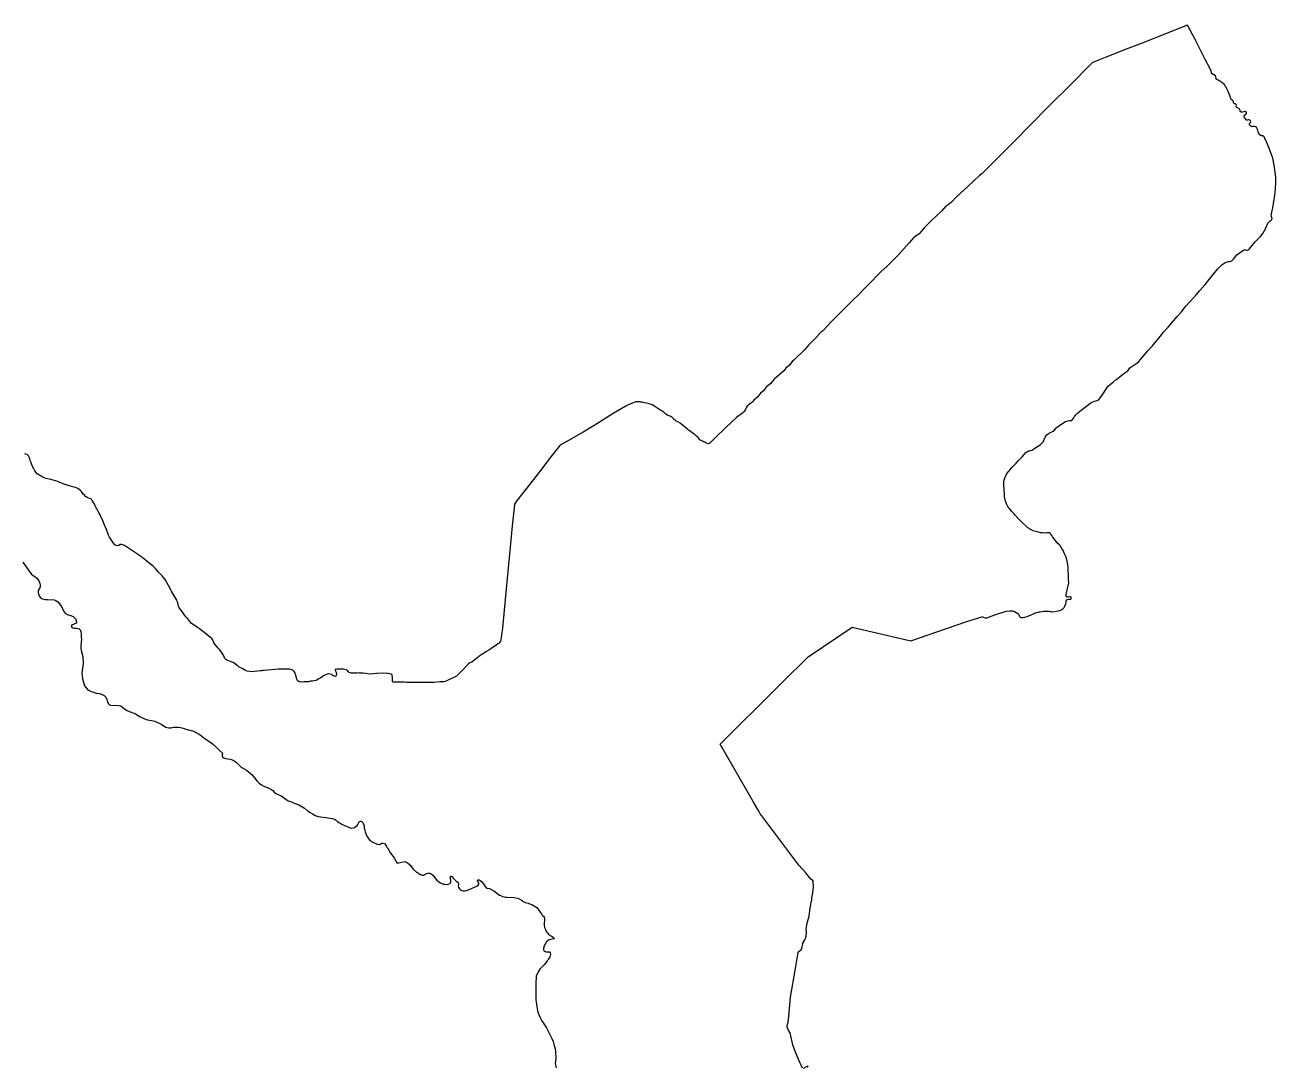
# Model space of a CAD drawing. Header units: inches. Extents: x 1341578 to 1502124, y 557203 to 748561.
# Drawn here: x 1472535 to 1475307, y 603398 to 605706 of the extents above; entities that cross this region are included whole.
import ezdxf

# ---------------------------------------------------------------- set-up
doc = ezdxf.new("R2010")
doc.units = ezdxf.units.IN
doc.header["$MEASUREMENT"] = 0
doc.layers.add('Zipcode', color=7, linetype='Continuous')

msp = doc.modelspace()

# ---------------------------------------------------------------- linework, layer by layer
at = {"layer": 'Zipcode'}
for points in [[(1474258, 603395.5), (1474254.8, 603402.3), (1474254.1, 603403.9), (1474252.1, 603408.1), (1474242.6, 603431), (1474237.2, 603445.2), (1474236.4, 603447.3), (1474230.8, 603473.8), (1474228, 603477.7), (1474225.3, 603482.8), (1474224.2, 603486.9), (1474224.2, 603490.4), (1474226.1, 603497.5), (1474227.4, 603510.9), (1474231.5, 603552.6), (1474231.6, 603553), (1474242.3, 603616.5), (1474248.2, 603651.9), (1474250.4, 603654.6), (1474254.7, 603658), (1474257.3, 603664.5), (1474257.8, 603667), (1474259, 603672.5), (1474263.5, 603679.9), (1474264.7, 603683), (1474265.4, 603686), (1474265.9, 603687.8), (1474266.8, 603696.6), (1474266.1, 603703.3), (1474266.3, 603705.3), (1474266.5, 603706.6), (1474267.5, 603714), (1474270.8, 603724.6), (1474272.3, 603729.5), (1474273.4, 603737.3), (1474274.5, 603744.5), (1474276.6, 603759), (1474278.3, 603768.8), (1474279, 603773), (1474280.2, 603780.5), (1474281.4, 603788.3), (1474282, 603799.6), (1474281.7, 603807.7), (1474281.3, 603809.6), (1474280.3, 603811.8), (1474276.1, 603814), (1474265, 603828.5), (1474249.7, 603845.2), (1474167.6, 603954.5), (1474164.4, 603959.1), (1474163.5, 603960.7), (1474159.1, 603968.4), (1474148.8, 603986.4), (1474075.4, 604113.4), (1474076.8, 604114.8), (1474199.6, 604236.6), (1474205.3, 604242.3), (1474213.6, 604250.5), (1474270.4, 604306.5), (1474368.3, 604372.3), (1474497.8, 604342.5), (1474620.1, 604384.1), (1474657.3, 604396.2), (1474658.1, 604394.7), (1474662, 604393), (1474663.5, 604393), (1474666.2, 604392.9), (1474683.9, 604399.6), (1474709, 604407.6), (1474717.2, 604408.7), (1474723.1, 604408.3), (1474726.5, 604408.1), (1474735.3, 604402.7), (1474736.4, 604401.4), (1474737.3, 604400.2), (1474739, 604396), (1474740.2, 604394.8), (1474742.1, 604394), (1474743.9, 604393.6), (1474746.8, 604394), (1474750.7, 604394.9), (1474755.9, 604396.2), (1474761, 604398.3), (1474771.2, 604402.8), (1474776.6, 604404.6), (1474781.2, 604405.9), (1474783.4, 604406.3), (1474785, 604406.7), (1474789, 604407.4), (1474792.4, 604407.9), (1474796.4, 604408), (1474796.9, 604408), (1474799.8, 604407.9), (1474803.5, 604407.6), (1474806.6, 604407.2), (1474809.2, 604406.8), (1474812.8, 604406.7), (1474820.6, 604407.6), (1474824.6, 604408.3), (1474828.5, 604409.7), (1474831.4, 604411.2), (1474835.3, 604413.8), (1474837.5, 604416.1), (1474839.1, 604419), (1474840.8, 604422.5), (1474841.4, 604424.7), (1474842, 604426.6), (1474842.6, 604430.5), (1474843.4, 604432.7), (1474845.2, 604434.1), (1474847.5, 604434.8), (1474849.9, 604434.7), (1474850.7, 604434.7), (1474852.9, 604434.6), (1474854.3, 604437.1), (1474854.2, 604437.8), (1474853.6, 604439), (1474852.4, 604439.4), (1474851.9, 604439.6), (1474849.4, 604439.6), (1474845.3, 604439), (1474843.8, 604439.1), (1474842.7, 604439.4), (1474842, 604440.1), (1474841.9, 604441.9), (1474842.2, 604445.2), (1474844.6, 604454.2), (1474846.9, 604464.2), (1474848, 604470.7), (1474847.8, 604478.4), (1474847.3, 604489.9), (1474846.7, 604497), (1474846.5, 604502.8), (1474846.5, 604506.3), (1474843.4, 604522.4), (1474841.3, 604528.7), (1474838.8, 604534.9), (1474835.3, 604542.2), (1474833, 604546.8), (1474831.4, 604550), (1474829.3, 604553), (1474826.9, 604555.3), (1474824.7, 604557.4), (1474818.1, 604565.2), (1474815.1, 604569.1), (1474812.3, 604572.9), (1474810.6, 604575.7), (1474808.4, 604578.6), (1474807.6, 604579.7), (1474806.6, 604580.8), (1474806.1, 604581), (1474805.1, 604581.3), (1474804.6, 604581.4), (1474803, 604581.5), (1474800.2, 604581.3), (1474795.5, 604580.6), (1474794.6, 604580.4), (1474789.9, 604581.1), (1474787.4, 604581.4), (1474785.7, 604581.6), (1474783.5, 604582.2), (1474775.6, 604584.4), (1474775.6, 604584.4), (1474768.8, 604585.6), (1474757.3, 604592.8), (1474742.1, 604607.3), (1474736, 604613.2), (1474730.2, 604619.5), (1474726.4, 604624), (1474723, 604627.4), (1474721.7, 604628.9), (1474715.8, 604635.9), (1474713.1, 604639.4), (1474711.4, 604642.5), (1474711, 604643.2), (1474710, 604646), (1474708.6, 604650.1), (1474707.4, 604654), (1474706.4, 604658.4), (1474705.7, 604662.8), (1474705.5, 604666.7), (1474704.2, 604688), (1474703.9, 604693.9), (1474704.7, 604698.7), (1474705.5, 604701.4), (1474706.9, 604704.9), (1474709.2, 604709.3), (1474709.8, 604710.3), (1474710.3, 604711.3), (1474712, 604714), (1474713.9, 604716.7), (1474716.6, 604719.6), (1474719.1, 604722.5), (1474722.9, 604726.6), (1474731.5, 604735.8), (1474736.7, 604741.4), (1474740.4, 604745.4), (1474744.8, 604749.8), (1474749.4, 604754.6), (1474753, 604759.2), (1474753.3, 604759.5), (1474754, 604760), (1474756.5, 604761.8), (1474759, 604762.8), (1474760.1, 604763.2), (1474761.1, 604763.4), (1474763.3, 604763.7), (1474766.6, 604764.9), (1474770.9, 604767.3), (1474778.8, 604772.9), (1474782.3, 604775.2), (1474786, 604778.1), (1474789.9, 604781.2), (1474791.8, 604784), (1474793.5, 604788.5), (1474795.5, 604793.3), (1474797.9, 604796.6), (1474800.4, 604799.4), (1474804.5, 604802.3), (1474809.3, 604804.7), (1474813.2, 604806.8), (1474816.2, 604808.9), (1474817.8, 604811.2), (1474819.6, 604813.6), (1474823.1, 604816), (1474836.9, 604825.9), (1474841.1, 604827.7), (1474846, 604829.2), (1474850.1, 604829.9), (1474854.5, 604830.5), (1474857.4, 604832.9), (1474858.9, 604836), (1474860.6, 604839.1), (1474864, 604843), (1474867.4, 604846.6), (1474872.2, 604850.9), (1474887.4, 604862.1), (1474891.8, 604865.7), (1474896.7, 604869.3), (1474901.4, 604871.9), (1474904.9, 604873.3), (1474908.5, 604873.9), (1474912.1, 604875.4), (1474915.3, 604877.8), (1474917.5, 604880.3), (1474920.3, 604884.2), (1474926.4, 604892.7), (1474931.8, 604901.5), (1474935.4, 604906.1), (1474940.7, 604910.4), (1474946.6, 604915.1), (1474953.2, 604921.1), (1474972.3, 604935.7), (1474978.6, 604940.4), (1474983.4, 604946.6), (1474990, 604951.1), (1474998.7, 604957.4), (1475003.2, 604961.3), (1475006.8, 604965.2), (1475009.6, 604968.9), (1475022.9, 604984.7), (1475033.4, 604995.4), (1475050.7, 605016.3), (1475058.3, 605026.1), (1475068.1, 605036.9), (1475088.2, 605060.5), (1475097.8, 605071.2), (1475106.1, 605082), (1475117.9, 605094.4), (1475130.1, 605108.7), (1475138.3, 605118.2), (1475150, 605131.6), (1475164.8, 605149.7), (1475177.7, 605165.2), (1475187.1, 605174.8), (1475194.8, 605180.5), (1475201.8, 605182.2), (1475205.2, 605182.5), (1475207.5, 605183), (1475209.3, 605184.3), (1475212.9, 605188), (1475220.3, 605197.1), (1475230.9, 605204.9), (1475233.8, 605206.9), (1475236.6, 605208.4), (1475239.9, 605208.3), (1475242.3, 605207.4), (1475243.9, 605207.4), (1475246.1, 605208), (1475248, 605210), (1475254.2, 605217.7), (1475261, 605225.9), (1475264.2, 605229), (1475273.2, 605237.8), (1475278, 605244.4), (1475283.8, 605254.9), (1475289.3, 605267.5), (1475291, 605269.7), (1475291.8, 605270.7), (1475294.6, 605272.7), (1475296.8, 605274.4), (1475298.1, 605275.8), (1475298.3, 605277.2), (1475298.4, 605277.8), (1475296.9, 605283.5), (1475298.3, 605291.8), (1475298.8, 605294.8), (1475299.9, 605301.4), (1475302.1, 605315.9), (1475304.8, 605328.7), (1475305.9, 605343.1), (1475306.8, 605358.4), (1475307.2, 605366.4), (1475306.8, 605369.4), (1475305.5, 605380.2), (1475303.4, 605396), (1475300.3, 605411.6), (1475293, 605431.1), (1475284.4, 605451.2), (1475284.3, 605451.2), (1475284.3, 605451.3), (1475280.7, 605458.4), (1475279.4, 605460), (1475278.5, 605460.5), (1475278.3, 605460.6), (1475276.5, 605460.5), (1475274.1, 605460.9), (1475271.1, 605463.4), (1475269.2, 605465.9), (1475267.6, 605469.5), (1475266.8, 605472.8), (1475266.7, 605473.2), (1475265.8, 605476.2), (1475263.7, 605479.1), (1475261.7, 605480.5), (1475259.3, 605481.7), (1475257.4, 605481.5), (1475256.1, 605481.4), (1475253.5, 605481.1), (1475249.6, 605483.5), (1475248.5, 605485.1), (1475248.4, 605487), (1475249.2, 605488.6), (1475249.5, 605489), (1475250.4, 605490.2), (1475251.5, 605492.2), (1475251, 605493.9), (1475249.6, 605495.4), (1475248.1, 605496.4), (1475246.4, 605496), (1475243.9, 605495.5), (1475242.7, 605495.8), (1475241.3, 605496.1), (1475239.9, 605498.4), (1475239.7, 605498.7), (1475237.5, 605501.8), (1475236.8, 605503.6), (1475236.7, 605505.3), (1475237.6, 605506.6), (1475240.1, 605508.6), (1475241.8, 605510.5), (1475241.9, 605512.9), (1475240.7, 605514.7), (1475239.9, 605515.1), (1475237.9, 605514.7), (1475235.6, 605514.2), (1475233.2, 605513.5), (1475230.6, 605513.4), (1475228.9, 605514.3), (1475227.7, 605516.2), (1475227.3, 605518.2), (1475227, 605519.7), (1475222.9, 605522), (1475221.9, 605522.7), (1475220.4, 605523.8), (1475219.3, 605524.8), (1475219.3, 605526.5), (1475219.6, 605528.4), (1475218.9, 605530.1), (1475217.4, 605531.4), (1475215.8, 605532.1), (1475214.5, 605532.4), (1475213.1, 605533.6), (1475213, 605535.9), (1475212, 605538.3), (1475208.2, 605541.7), (1475204.9, 605549.9), (1475200.5, 605560.2), (1475198.2, 605565.3), (1475196.5, 605569), (1475194.9, 605571.8), (1475194, 605573.2), (1475192.5, 605575.3), (1475190.4, 605576.9), (1475188.1, 605578.7), (1475185.3, 605580.6), (1475182.5, 605582.2), (1475178.9, 605583.9), (1475176.5, 605585.5), (1475174.4, 605588.1), (1475173.7, 605590.5), (1475174.1, 605592), (1475172.9, 605593.5), (1475166, 605598.4), (1475164.4, 605600.3), (1475163.4, 605602.8), (1475163.3, 605605.4), (1475162.2, 605607.7), (1475149.5, 605631.7), (1475127.8, 605673.9), (1475111.9, 605704.7), (1475111, 605706.3), (1475058.7, 605685), (1475016.8, 605668.5), (1474975.3, 605652.9), (1474929, 605634.5), (1474903.1, 605624.3), (1474901.4, 605623.4), (1474900, 605622.2), (1474849.3, 605571.3), (1474807.1, 605529.3), (1474760.5, 605482.1), (1474728.3, 605449.7), (1474687.4, 605408.6), (1474658.2, 605379.5), (1474654.4, 605375.8), (1474653.3, 605375.7), (1474652, 605375), (1474649.9, 605372.8), (1474624.4, 605348.6), (1474599.1, 605325.6), (1474588.2, 605314.2), (1474580.8, 605308), (1474575.4, 605304.8), (1474566.1, 605294.3), (1474544.1, 605273.1), (1474527.3, 605256.8), (1474516.3, 605243.9), (1474504.9, 605235.4), (1474494.6, 605223.7), (1474468.9, 605195.5), (1474445.6, 605172.2), (1474431.9, 605159.4), (1474402.1, 605129.4), (1474393.4, 605120.1), (1474382.8, 605109.5), (1474369, 605096), (1474352.7, 605079.9), (1474323, 605050.5), (1474313, 605039.4), (1474304.2, 605030), (1474302.7, 605028.7), (1474302.1, 605028.2), (1474298.1, 605025), (1474292.2, 605018.2), (1474291.2, 605017.2), (1474277.8, 605003.9), (1474271.7, 604998), (1474261.4, 604986.2), (1474255.6, 604980.4), (1474247.1, 604972), (1474243, 604968), (1474238.2, 604963.3), (1474235.3, 604960.6), (1474228.9, 604952.9), (1474225.2, 604949.9), (1474221.4, 604946.3), (1474216.3, 604940.5), (1474204.8, 604930.2), (1474196.1, 604922.8), (1474190.5, 604916.9), (1474187.5, 604912.2), (1474178.5, 604905), (1474176.8, 604903.2), (1474171.2, 604896.3), (1474165.2, 604890.6), (1474157.9, 604882.1), (1474150.1, 604875.6), (1474147.9, 604872.2), (1474147.6, 604871.8), (1474145.8, 604870.3), (1474140.7, 604866.2), (1474135.4, 604862), (1474133.8, 604860), (1474132.7, 604857.2), (1474131.5, 604854.4), (1474130.5, 604852.2), (1474128, 604849.2), (1474125.9, 604847.6), (1474111.9, 604837), (1474088.5, 604815.3), (1474063.1, 604790.4), (1474053.7, 604780.8), (1474053.6, 604780.7), (1474051.5, 604779.2), (1474048.9, 604778.9), (1474047, 604779.1), (1474045.6, 604779.8), (1474044.7, 604780.5), (1474044.5, 604780.6), (1474043.5, 604781.5), (1474042.2, 604782.1), (1474040.7, 604782.4), (1474040.1, 604782.5), (1474037.7, 604783.4), (1474030.6, 604787.5), (1474030.4, 604787.8), (1474028.8, 604789.7), (1474027.6, 604791.9), (1474025.7, 604793.7), (1474023.4, 604795.6), (1474020.6, 604798.1), (1474019.7, 604798.7), (1474019.3, 604799), (1474017.9, 604800.1), (1474006.5, 604808), (1474005.9, 604808.4), (1474003.9, 604810), (1473986.6, 604824.1), (1473981.9, 604827.1), (1473978.2, 604828.8), (1473975.8, 604830.8), (1473973.8, 604832.8), (1473971, 604835.6), (1473969.2, 604837), (1473964.5, 604839.5), (1473959.9, 604841.6), (1473957.7, 604842.5), (1473954.7, 604844.9), (1473953.6, 604845.8), (1473950.5, 604848.5), (1473947.3, 604850.7), (1473944, 604852.7), (1473939.4, 604855.7), (1473935.2, 604858), (1473931.1, 604861.1), (1473924.8, 604864.7), (1473916.3, 604868), (1473912, 604869), (1473907.7, 604869.5), (1473902.8, 604870.7), (1473899.6, 604871.2), (1473897.4, 604871.7), (1473890.1, 604871.5), (1473888.4, 604871.3), (1473886.1, 604870.8), (1473882.7, 604869.5), (1473882.5, 604869.4), (1473877.4, 604867.4), (1473872, 604864.6), (1473865.2, 604861.1), (1473838.1, 604845.5), (1473805.7, 604825.4), (1473771.8, 604804.7), (1473734.2, 604782.8), (1473721, 604775.5), (1473720, 604774.6), (1473717.3, 604771.1), (1473700.4, 604749.6), (1473675.4, 604716.6), (1473645.5, 604679.2), (1473625.8, 604653.6), (1473620.9, 604646.8), (1473620.1, 604645), (1473618.8, 604637), (1473614.7, 604597.1), (1473610.1, 604549.7), (1473605.2, 604495.5), (1473599, 604433.9), (1473592.9, 604370.4), (1473590.8, 604355.1), (1473589.5, 604345.3), (1473589.2, 604343.1), (1473588.8, 604341.4), (1473588.8, 604341.2), (1473587.6, 604339.3), (1473585.6, 604337.3), (1473582.8, 604335.2), (1473579.4, 604332.5), (1473569.6, 604325.9), (1473562.9, 604321.6), (1473557.7, 604318.6), (1473549.3, 604313.7), (1473543, 604308.7), (1473540.2, 604306.6), (1473540, 604306.5), (1473525, 604295.2), (1473521, 604293.1), (1473517.4, 604290.2), (1473504.6, 604277.1), (1473494.4, 604266.6), (1473491, 604264.1), (1473486.7, 604261.6), (1473477.4, 604257.5), (1473473.7, 604255.6), (1473468.6, 604253), (1473465.4, 604252), (1473465.4, 604252), (1473463.1, 604251.3), (1473454.6, 604251.2), (1473441, 604250), (1473399.8, 604250.1), (1473380.6, 604250.2), (1473380.6, 604250.2), (1473380.5, 604250.2), (1473375.2, 604250.3), (1473350.2, 604250.5), (1473349.8, 604250.7), (1473349.3, 604252.2), (1473349.1, 604260.8), (1473349, 604265.5), (1473348.5, 604267.2), (1473348.1, 604267.9), (1473346.4, 604268.6), (1473339.2, 604269.7), (1473337.4, 604270), (1473327, 604270.8), (1473314.8, 604269.6), (1473298.6, 604268.7), (1473290.2, 604269.9), (1473284, 604270.6), (1473278.5, 604270.8), (1473276.1, 604270.9), (1473273.8, 604271), (1473270.2, 604270.8), (1473268.8, 604270.8), (1473264.9, 604270.6), (1473262.3, 604270.6), (1473261.5, 604270.6), (1473258.4, 604270.6), (1473256.2, 604271), (1473255.3, 604271.3), (1473253.3, 604272.2), (1473251.4, 604273.9), (1473249.4, 604276.1), (1473248.4, 604277.3), (1473247.6, 604278.3), (1473240.9, 604279.4), (1473240.9, 604279.4), (1473240.3, 604279.5), (1473232.7, 604279.5), (1473229.4, 604279.2), (1473226.4, 604279.1), (1473224.1, 604279), (1473222.6, 604278.4), (1473222.4, 604278.1), (1473222.5, 604277.5), (1473222.5, 604277.4), (1473223.9, 604274.4), (1473224.8, 604272.2), (1473225.6, 604270.1), (1473225.5, 604267.8), (1473224.9, 604265.9), (1473223.8, 604263.9), (1473221.8, 604263.2), (1473219.3, 604263.6), (1473217.1, 604265.1), (1473215, 604267.3), (1473211.5, 604268.5), (1473207.7, 604268.8), (1473204.8, 604268.1), (1473200.8, 604266.7), (1473196.6, 604264.7), (1473193.4, 604262.6), (1473190.5, 604259.9), (1473185.9, 604258), (1473180.6, 604254.6), (1473176, 604253.5), (1473172.2, 604253), (1473167.9, 604252.5), (1473163, 604251.6), (1473153.3, 604251.3), (1473149, 604250.9), (1473145.1, 604251), (1473142.4, 604251.5), (1473140.2, 604252.6), (1473138.3, 604255), (1473137.9, 604256.2), (1473137.6, 604257.3), (1473136.6, 604260.1), (1473134.4, 604268.4), (1473133.3, 604272.1), (1473131.6, 604274.6), (1473128.8, 604277.1), (1473126.5, 604278.3), (1473121.1, 604279.1), (1473096.2, 604279.6), (1473065.8, 604276.8), (1473062.2, 604276.3), (1473059.7, 604275.9), (1473056.8, 604275.4), (1473036.3, 604273.4), (1473032.2, 604273.9), (1473027.7, 604275), (1473023.6, 604276.7), (1473016.2, 604280.7), (1473010, 604284.1), (1473005.7, 604287.2), (1473005.1, 604287.7), (1473001, 604291.2), (1472996.2, 604293.9), (1472991.6, 604295.7), (1472988.1, 604297.2), (1472984.8, 604298.8), (1472982.4, 604299.6), (1472979.8, 604300.8), (1472977.9, 604302.7), (1472974.6, 604310.1), (1472972.1, 604314.5), (1472969.2, 604319.3), (1472966.1, 604323.2), (1472963.3, 604326.3), (1472955.6, 604334.8), (1472953.7, 604337.7), (1472952.1, 604342.5), (1472950.2, 604345.5), (1472949.3, 604347), (1472946.6, 604349.1), (1472938.5, 604355.6), (1472921.8, 604369.1), (1472917.1, 604371.4), (1472903.3, 604381.6), (1472898.5, 604387), (1472894.9, 604391.4), (1472891.8, 604395.1), (1472889.4, 604398.2), (1472883.1, 604407.2), (1472878.9, 604412.6), (1472876.8, 604416.2), (1472875.5, 604419.3), (1472874.4, 604422.9), (1472873.4, 604426.4), (1472872.5, 604429.4), (1472871.4, 604432.2), (1472867.4, 604439.5), (1472860.5, 604450.5), (1472853.1, 604464.7), (1472845.3, 604477.7), (1472838.9, 604485.8), (1472838.1, 604486.7), (1472831.1, 604494.4), (1472824, 604502.3), (1472820.1, 604506.6), (1472805.9, 604518.2), (1472800.5, 604522.6), (1472795.6, 604526.4), (1472793.1, 604528.3), (1472784.6, 604534.5), (1472766.7, 604546), (1472758, 604551.6), (1472755.2, 604553.2), (1472755, 604553.3), (1472751.7, 604555), (1472749.1, 604555.8), (1472745.7, 604555.3), (1472742.9, 604553.3), (1472739.5, 604552.5), (1472737.2, 604553.3), (1472734.4, 604555.2), (1472731.4, 604558.4), (1472727.9, 604562.7), (1472722.4, 604571.5), (1472720.3, 604576), (1472718.5, 604580.8), (1472718.2, 604581.6), (1472717, 604585.3), (1472714.7, 604590.6), (1472709.8, 604602.4), (1472707.2, 604608.7), (1472704.2, 604615.1), (1472701.4, 604621), (1472699.2, 604625.3), (1472698.9, 604625.8), (1472696.5, 604629.8), (1472694.2, 604634.5), (1472693.1, 604636.5), (1472690.8, 604641.1), (1472688.8, 604645), (1472686.5, 604648.7), (1472684.3, 604652), (1472683, 604653.9), (1472682.1, 604655.3), (1472680.8, 604656.6), (1472678.7, 604657.6), (1472676, 604658.5), (1472672.7, 604659.7), (1472669.2, 604662.2), (1472666.7, 604664.7), (1472664.2, 604667.3), (1472661.8, 604670.7), (1472659.4, 604673.9), (1472657.7, 604675.4), (1472652.1, 604679.4), (1472648.4, 604680.9), (1472644.6, 604682.3), (1472640.8, 604683.3), (1472640.7, 604683.4), (1472636.2, 604684.7), (1472630.5, 604686.1), (1472626.2, 604687.4), (1472622.2, 604688.9), (1472612.3, 604693), (1472607.5, 604695.1), (1472602.3, 604696.8), (1472592.3, 604699.6), (1472585.1, 604701.2), (1472579.3, 604702.8), (1472574.4, 604704.5), (1472562.3, 604711.8), (1472559.7, 604714.9), (1472557.2, 604718.8), (1472554.4, 604723.2), (1472551.9, 604728), (1472550.9, 604730.3), (1472550.2, 604732.2), (1472548.4, 604737), (1472546.7, 604741.6), (1472545.8, 604745.1), (1472544.9, 604747.4), (1472542.5, 604752.2), (1472541.2, 604753.8), (1472539.9, 604754.6), (1472537, 604755.9), (1472534.5, 604756.7)], [(1472530.5, 604516.3), (1472542.8, 604498.7), (1472545.6, 604494.1), (1472548.4, 604490.6), (1472552.8, 604486.9), (1472557.3, 604484.1), (1472561.2, 604481), (1472564, 604477.5), (1472565.6, 604475.1), (1472567.1, 604471.6), (1472567.8, 604469.3), (1472568.3, 604466.3), (1472568.5, 604463.6), (1472567.6, 604459.9), (1472566.3, 604457), (1472564.5, 604453.5), (1472564.1, 604450.6), (1472564.7, 604445.9), (1472566.4, 604442.1), (1472569.6, 604437.4), (1472574.2, 604434.9), (1472580, 604434.1), (1472584.7, 604434), (1472599.5, 604433.2), (1472603.7, 604431.3), (1472608.6, 604427.5), (1472613.9, 604421.5), (1472617.4, 604415.3), (1472621.1, 604406.8), (1472624.5, 604402.4), (1472629.7, 604399.7), (1472634.6, 604398.7), (1472636.9, 604398.3), (1472641.9, 604395.8), (1472644.9, 604393.4), (1472646.3, 604391.8), (1472646.8, 604391), (1472649.3, 604384.5), (1472648.9, 604382.4), (1472647.6, 604380.8), (1472645, 604379.5), (1472644.2, 604379.1), (1472640.6, 604377.9), (1472638.2, 604376.3), (1472637.7, 604374.3), (1472638.6, 604372.5), (1472640.8, 604370.9), (1472644.4, 604370.1), (1472648.6, 604370), (1472648.9, 604369.9), (1472652.7, 604369.7), (1472655.1, 604368.8), (1472657.2, 604366.4), (1472658.7, 604362.6), (1472659.2, 604357.2), (1472659.8, 604351.2), (1472659.9, 604344.2), (1472659.6, 604340.9), (1472659.3, 604337.7), (1472658.6, 604332.9), (1472658.9, 604326.4), (1472659.8, 604321), (1472661.5, 604312.7), (1472663.3, 604307.6), (1472663.7, 604291.8), (1472661.1, 604271.6), (1472661.4, 604265.6), (1472662.8, 604257.8), (1472666.7, 604242.7), (1472669.8, 604238.6), (1472674.4, 604234), (1472681.4, 604230.2), (1472686.7, 604228.1), (1472693.1, 604226.5), (1472699.8, 604225.4), (1472705.9, 604223.4), (1472710.3, 604220.9), (1472714.2, 604217.2), (1472716.6, 604211.9), (1472717.9, 604206.4), (1472720.4, 604202.5), (1472722.1, 604200.6), (1472724.3, 604199.6), (1472743.3, 604199.1), (1472747.1, 604197.9), (1472751.9, 604194.8), (1472755.7, 604191.2), (1472761.1, 604187.7), (1472771.8, 604183.4), (1472777.3, 604181.9), (1472779.9, 604180.4), (1472783.4, 604178.5), (1472788.9, 604174.2), (1472803.6, 604168.2), (1472822.5, 604163.9), (1472836.7, 604157.4), (1472837.7, 604156.9), (1472847, 604151.2), (1472850.3, 604150.2), (1472854, 604149.4), (1472858.7, 604149.7), (1472861, 604150.1), (1472864.5, 604150.7), (1472869.7, 604151.2), (1472874.7, 604151), (1472879.8, 604150.2), (1472885.3, 604148.7), (1472891.6, 604146.4), (1472908.1, 604141.9), (1472915, 604138.7), (1472920.8, 604135.5), (1472926.5, 604131.5), (1472931.6, 604127.6), (1472937.7, 604122.8), (1472944.8, 604118.1), (1472950.9, 604113.9), (1472959.6, 604105.6), (1472965.2, 604100.2), (1472972.4, 604093.3), (1472972.7, 604092.7), (1472972.2, 604090.7), (1472971.8, 604088.5), (1472972, 604086.4), (1472973, 604085), (1472975.4, 604083.3), (1472979.5, 604081.7), (1472984.2, 604080.8), (1472989.6, 604079.8), (1472994.4, 604078.3), (1473000.2, 604075.3), (1473003.9, 604072.4), (1473009.3, 604066.6), (1473014.1, 604062.2), (1473020.7, 604058.7), (1473025.9, 604055.5), (1473038.1, 604045.6), (1473043.6, 604038.4), (1473048.5, 604031.8), (1473054, 604027), (1473058.9, 604023.5), (1473064.3, 604019.9), (1473066, 604019.3), (1473070.4, 604017.8), (1473075.2, 604015.9), (1473079.9, 604013.7), (1473084, 604010.4), (1473087.7, 604006.5), (1473091.2, 604003.9), (1473096.2, 604001.5), (1473102.4, 603998.9), (1473113.2, 603991.3), (1473118.5, 603988.1), (1473125.3, 603985.2), (1473130.2, 603983.3), (1473131.5, 603982.8), (1473137.9, 603980.3), (1473143.5, 603977.8), (1473154.6, 603971.4), (1473160.8, 603965.8), (1473161.6, 603965.3), (1473163.6, 603963.9), (1473166.7, 603962), (1473171.8, 603958.7), (1473178.1, 603955.6), (1473184.6, 603952.8), (1473201.7, 603950.5), (1473210.8, 603949.4), (1473215.6, 603948.9), (1473220.9, 603947.3), (1473224.3, 603945), (1473227.2, 603942.1), (1473230.4, 603939.7), (1473235, 603937.2), (1473237.2, 603936), (1473241.3, 603933.9), (1473255.4, 603928.1), (1473258.9, 603927.5), (1473262.2, 603927.7), (1473265.3, 603928.7), (1473268.3, 603931), (1473270.8, 603933.2), (1473272.5, 603935.4), (1473274, 603938.1), (1473275.8, 603941.3), (1473277.3, 603942.3), (1473278.3, 603942.4), (1473279, 603942.5), (1473281.2, 603941.7), (1473281.5, 603941.3), (1473283.7, 603939.4), (1473285.4, 603936.5), (1473285.4, 603936.3), (1473286.3, 603932), (1473286.8, 603926.9), (1473287.2, 603925.7), (1473288.1, 603922.2), (1473289.2, 603919.2), (1473292.7, 603909.4), (1473294.8, 603906.6), (1473299.5, 603900.2), (1473305.9, 603896.2), (1473315.3, 603891.9), (1473320.6, 603890.9), (1473324.1, 603892.9), (1473325.9, 603894), (1473326.7, 603894.1), (1473328.4, 603894.3), (1473331.7, 603893), (1473333.8, 603890.4), (1473336.1, 603886.8), (1473336.4, 603886.1), (1473338, 603883.3), (1473345.1, 603871.6), (1473353.1, 603861.3), (1473356.6, 603855), (1473357.2, 603853), (1473358.6, 603851.3), (1473359.1, 603850.6), (1473360.1, 603850.4), (1473361, 603850.2), (1473363.8, 603850.3), (1473376.5, 603853), (1473383, 603850.4), (1473383.6, 603849.9), (1473386.7, 603847.6), (1473389.4, 603844), (1473389.7, 603843.6), (1473392.8, 603839.5), (1473395.5, 603836.1), (1473402.8, 603829.9), (1473406.7, 603827.2), (1473411.1, 603824.7), (1473411.9, 603824.4), (1473415.1, 603823.2), (1473418.2, 603823.3), (1473420.6, 603824.4), (1473422.2, 603825.2), (1473423.5, 603825.9), (1473425.1, 603826.7), (1473427.7, 603827.7), (1473428.8, 603827.7), (1473431.2, 603827.7), (1473434.9, 603826.4), (1473438.9, 603823), (1473439, 603822.9), (1473449, 603810.1), (1473451.8, 603808), (1473456.1, 603805.8), (1473462.5, 603803.3), (1473465.6, 603803), (1473470, 603802.6), (1473473.1, 603803.1), (1473476.5, 603804.5), (1473478.2, 603806), (1473479, 603808.5), (1473479, 603808.5), (1473478.6, 603811.7), (1473477.7, 603815.9), (1473477.6, 603818.3), (1473478.1, 603820.5), (1473479.5, 603821.1), (1473481.1, 603820), (1473481.8, 603819.5), (1473484.2, 603816.1), (1473487.3, 603812.7), (1473490.6, 603809.9), (1473492, 603808.8), (1473494.6, 603806.8), (1473495.1, 603805.8), (1473496.1, 603803.1), (1473495.9, 603802.3), (1473495.3, 603799.3), (1473495.9, 603796.4), (1473498, 603793), (1473501, 603790.2), (1473505.5, 603788.7), (1473509.4, 603788.4), (1473514.5, 603789.2), (1473518.8, 603791.2), (1473522.7, 603792.9), (1473523, 603793.1), (1473527.3, 603795), (1473531.4, 603796.6), (1473536.1, 603798.7), (1473538.9, 603800.8), (1473540.8, 603803.3), (1473540.8, 603804.9), (1473540, 603806.9), (1473538.8, 603809), (1473537.6, 603811.2), (1473537.9, 603812.1), (1473539.1, 603812.9), (1473540.6, 603813), (1473541.2, 603813), (1473543.9, 603811.5), (1473546.3, 603809.3), (1473549.5, 603805.7), (1473552.6, 603801.4), (1473554.7, 603797.9), (1473555.2, 603797.2), (1473557.1, 603795.1), (1473558.6, 603794.3), (1473564.6, 603793.3), (1473574.3, 603788.2), (1473579.7, 603783.8), (1473586.9, 603779), (1473587.7, 603778.5), (1473593.5, 603775.8), (1473600.6, 603774.7), (1473602.6, 603774.6), (1473618.4, 603773.5), (1473626.9, 603772.1), (1473631.9, 603770.1), (1473636.5, 603767.2), (1473640.6, 603764), (1473646, 603761.8), (1473650.3, 603760.7), (1473655.6, 603758.9), (1473659.6, 603757.3), (1473663.4, 603755.4), (1473669.3, 603751.1), (1473673, 603746.5), (1473677, 603741.1), (1473679.3, 603737.4), (1473681.4, 603734.7), (1473682.1, 603733.8), (1473683.8, 603732.2), (1473685.7, 603729.9), (1473686.5, 603727.9), (1473686.5, 603725), (1473686.2, 603721.6), (1473685.7, 603717.4), (1473685.7, 603712.2), (1473686.5, 603707.3), (1473688.2, 603702.9), (1473690.1, 603699.2), (1473691.6, 603696.9), (1473693.3, 603694.8), (1473695.1, 603692.7), (1473697.7, 603690.5), (1473700.4, 603688.8), (1473703.4, 603687.4), (1473705.8, 603685.6), (1473707.3, 603684.2), (1473707.4, 603683), (1473706.6, 603682.1), (1473703, 603681.1), (1473699.9, 603680.8), (1473696.7, 603679.7), (1473694.3, 603678.6), (1473692, 603676.8), (1473690.6, 603675.5), (1473684.7, 603665.4), (1473684.1, 603658.5), (1473684.8, 603655.6), (1473686.2, 603654.4), (1473688.1, 603653.7), (1473690.1, 603653.6), (1473692.9, 603653.5), (1473695.7, 603653.6), (1473697.6, 603653.1), (1473699, 603651.4), (1473699.9, 603647.8), (1473698.9, 603643.8), (1473698.1, 603642.4), (1473694.6, 603636.6), (1473693.3, 603634.5), (1473692.2, 603633.1), (1473686.1, 603625), (1473685.5, 603624.5), (1473675.9, 603614.7), (1473672, 603608.9), (1473668, 603599.4), (1473666.9, 603582), (1473666.8, 603567.2), (1473666.8, 603547), (1473667.5, 603542.6), (1473669.9, 603526.8), (1473671, 603522.7), (1473673.3, 603516), (1473676.5, 603507.8), (1473680, 603500.7), (1473683, 603496.1), (1473686, 603491.9), (1473688.3, 603488.6), (1473690.8, 603484.7), (1473692.2, 603482.2), (1473702.8, 603461.3), (1473705.3, 603454.4), (1473707.2, 603448.5), (1473708.5, 603443.8), (1473709.7, 603438.6), (1473710.7, 603431.7), (1473711.6, 603418.6), (1473710.5, 603410.7), (1473710.2, 603406.1), (1473712.2, 603396)], [(1474270.3, 603397.7), (1474269.1, 603399.7), (1474267.5, 603398.9), (1474259.2, 603394.6)]]:
    msp.add_lwpolyline(points, dxfattribs=at)

doc.saveas('drawing.dxf')
